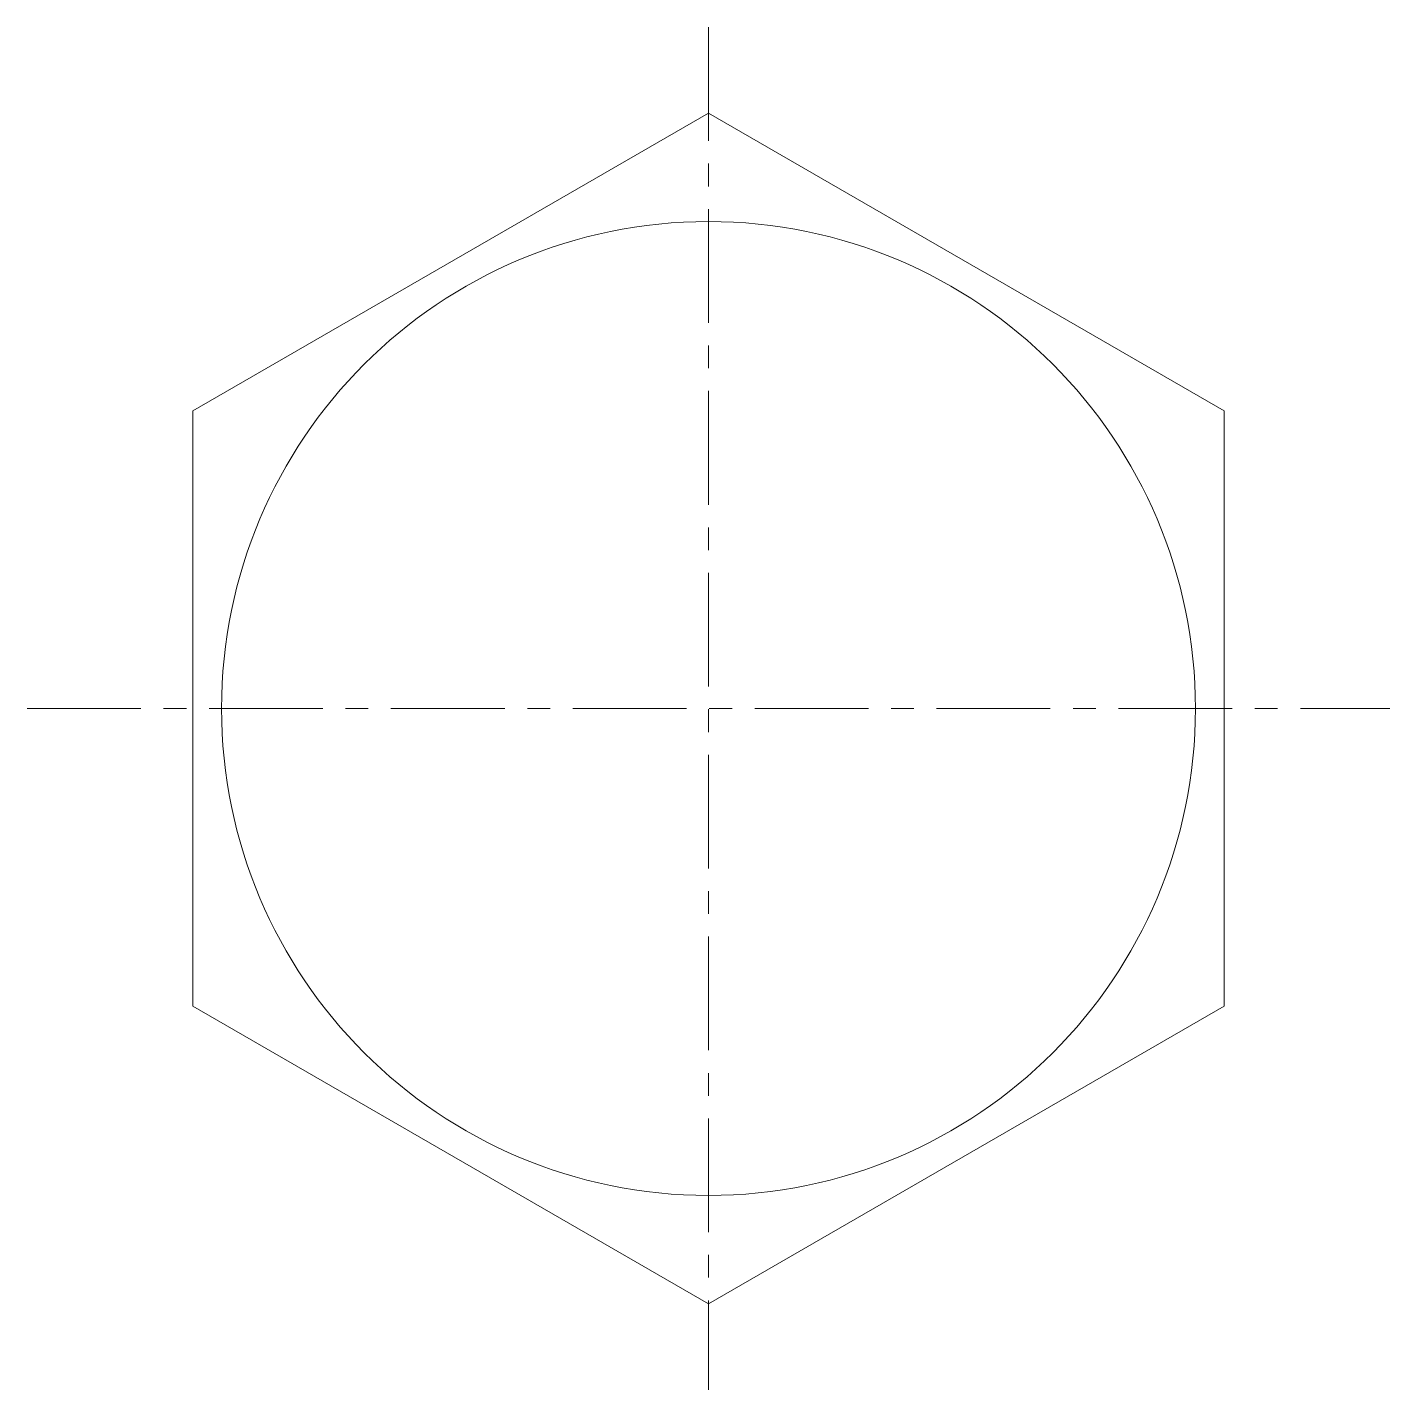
# Model space of a CAD drawing. Header units: millimetres. Extents: x -23.8 to 23.8, y -23.8 to 23.8.
import ezdxf

# ---------------------------------------------------------------- set-up
doc = ezdxf.new("R2010")
doc.units = ezdxf.units.MM
doc.header["$LTSCALE"] = 0.5
doc.linetypes.add('CENTER', pattern=[50.8, 31.75, -6.35, 6.35, -6.35])
doc.layers.get('0').update_dxf_attribs({"color": 9, "lineweight": 15})

msp = doc.modelspace()

# ---------------------------------------------------------------- linework, layer by layer
at = {"color": 1, "linetype": 'CENTER', "ltscale": 0.25}
for p, q in [((0, 23.785), (0, -23.785)), ((-23.785, 0), (23.785, 0))]:
    msp.add_line(p, q, dxfattribs=at)
at = {"ltscale": 0.5}
msp.add_lwpolyline([(-18, -10.392), (0, -20.785), (18, -10.392), (18, 10.392), (0, 20.785), (-18, 10.392)], close=True, dxfattribs=at)
msp.add_circle((0, 0), 17, dxfattribs=at)

doc.saveas('drawing.dxf')
